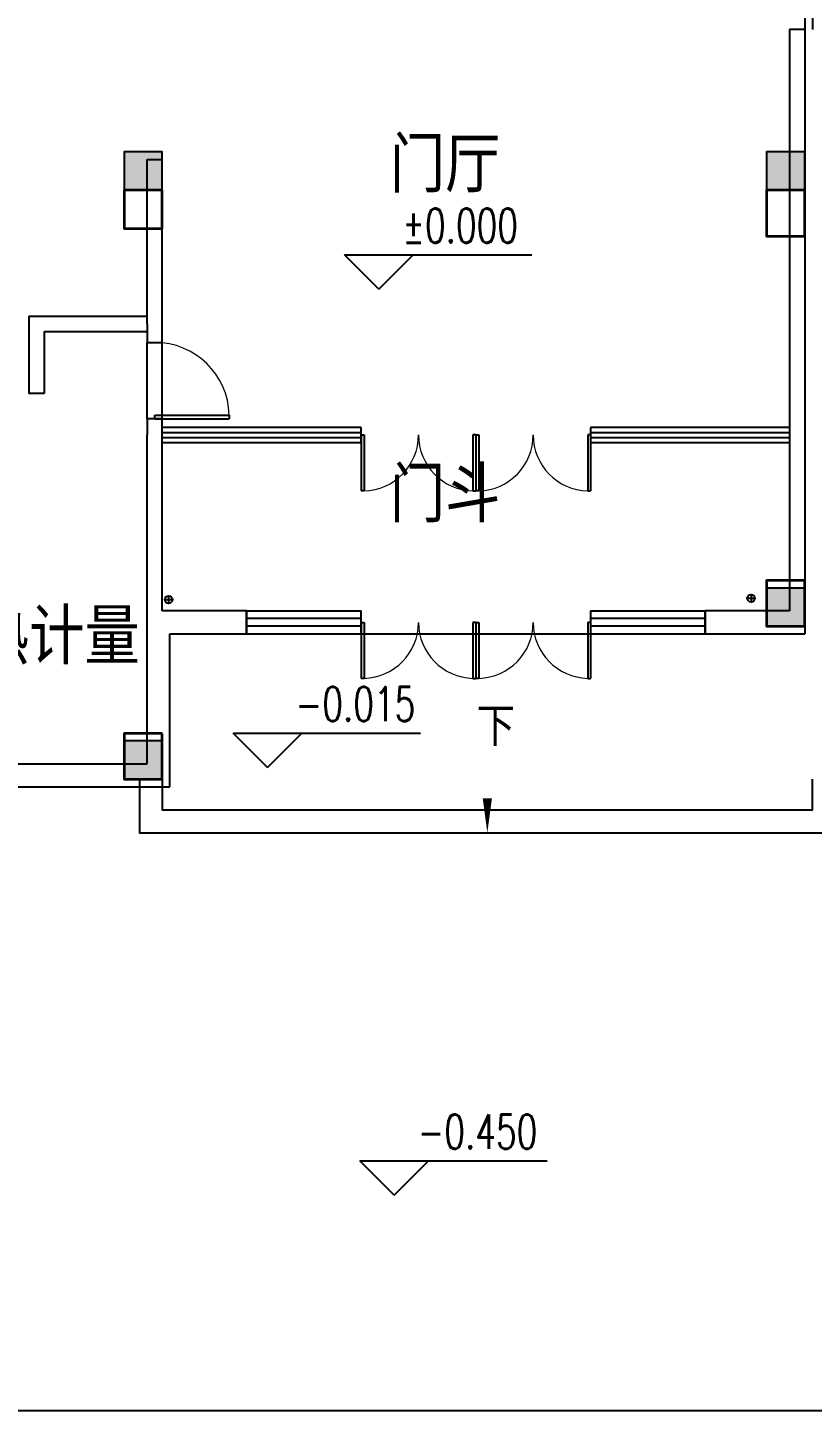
# Model space of a CAD drawing. Extents: x 0 to 302064749, y -59725395 to 1524223.
# Drawn here: x 212577123 to 213603226, y -2563307 to -755807 of the extents above; entities that cross this region are included whole.
import ezdxf

# ---------------------------------------------------------------- set-up
doc = ezdxf.new("R2010")
doc.units = 0
doc.header["$LTSCALE"] = 1000
for name, color, linetype in [('0-底图', 7, 'Continuous'), ('COLU', 7, 'Continuous'), ('COLU_HATCH', 251, 'Continuous'), ('CURTWALL', 4, 'Continuous'), ('DIM_ELEV', 3, 'Continuous'), ('DIM_SYMB', 3, 'Continuous'), ('DOOR_FIRE', 4, 'Continuous'), ('PUB_TEXT', 7, 'Continuous'), ('STAIR', 2, 'Continuous'), ('TEXT', 7, 'Continuous'), ('WALL', 2, 'Continuous'), ('WINDOW', 4, 'Continuous'), ('排水', 153, 'Continuous'), ('看线', 30, 'Continuous'), ('道路-DX', 4, 'Continuous')]:
    doc.layers.add(name, color=color, linetype=linetype)
doc.layers.add('砼柱', color=2, linetype='Continuous', lineweight=35)
doc.styles.add('_TCH_DIM', font='SIMPLEX', dxfattribs={"width": 0.8, "height": 5, "bigfont": 'HZTXT'})
doc.styles.get("Standard").update_dxf_attribs({"font": 'geniso.shx', "bigfont": 'hztxt.shx'})

# ---------------------------------------------------------------- blocks, each defined once
blk = doc.blocks.new('ng')
at = {"layer": '排水'}
for p, q in [((346041, 781408), (346041, 781308)), ((345991, 781358), (346091, 781358))]:
    blk.add_line(p, q, dxfattribs=at)
blk.add_circle((346041, 781358), 50, dxfattribs=at)
blk = doc.blocks.new('1111')
at = {"layer": 'COLU_HATCH'}
h = blk.add_hatch(color=256, dxfattribs=at)
h.dxf.hatch_style = 1
h.paths.add_polyline_path([(1144592, 1109891), (1144592, 1110391), (1144092, 1110391), (1144092, 1109891)])
h = blk.add_hatch(color=256, dxfattribs=at)
h.dxf.hatch_style = 1
h.paths.add_polyline_path([(1152992, 1109891), (1152992, 1110391), (1152492, 1110391), (1152492, 1109891)])
h = blk.add_hatch(color=256, dxfattribs=at)
h.dxf.hatch_style = 1
h.paths.add_polyline_path([(1152992, 1104191), (1152992, 1104691), (1152492, 1104691), (1152492, 1104191)])
h = blk.add_hatch(color=256, dxfattribs=at)
h.dxf.hatch_style = 1
h.paths.add_polyline_path([(1144592, 1102191), (1144592, 1102691), (1144092, 1102691), (1144092, 1102191)])
at = {"layer": 'COLU'}
for points in [[(1144592, 1109891), (1144592, 1110391), (1144092, 1110391), (1144092, 1109891)], [(1152992, 1109891), (1152992, 1110391), (1152492, 1110391), (1152492, 1109891)], [(1152992, 1104191), (1152992, 1104691), (1152492, 1104691), (1152492, 1104191)], [(1144592, 1102191), (1144592, 1102691), (1144092, 1102691), (1144092, 1102191)]]:
    blk.add_lwpolyline(points, close=True, dxfattribs=at)
blk = doc.blocks.new('rtyu')
at = {"layer": '砼柱', "lineweight": 35}
for points in [[(2866708, 725540), (2866208, 725540), (2866208, 725040), (2866708, 725040)], [(2875108, 725540), (2874608, 725540), (2874608, 724940), (2875108, 724940)], [(2875108, 720440), (2874608, 720440), (2874608, 719840), (2875108, 719840)], [(2866708, 718440), (2866208, 718440), (2866208, 717840), (2866708, 717840)], [(2866708, 718440), (2866208, 718440), (2866208, 717840), (2866708, 717840)]]:
    blk.add_lwpolyline(points, close=True, dxfattribs=at)
blk = doc.blocks.new('A$C6D717843')
at = {"layer": 'TEXT'}
blk.add_blockref('rtyu', (-2821208, -641940), dxfattribs=at)
blk = doc.blocks.new('$DorLib2D$00000002')
for p, q in [((-0.5, 0), (-0.5, 0.4875)), ((-0.475, 0.4875), (-0.5, 0.4875)), ((-0.475, 0), (-0.475, 0.4875)), ((0.475, 0), (0.475, 0.4875)), ((0.475, 0.4875), (0.5, 0.4875)), ((0.5, 0), (0.5, 0.4875)), ((-0.5, 0), (-0.475, 0)), ((0.5, 0), (0.475, 0))]:
    blk.add_line(p, q)
at = {"lineweight": 13}
for centre, start, end in [((-0.4875, 0), 0, 88.53072), ((0.4875, 0), 91.46928, 180)]:
    blk.add_arc(centre, 0.4875, start, end, dxfattribs=at)
blk = doc.blocks.new('$WINLIB2D$00000001')
at = {"color": 0}
for points in [[(-0.5, 0.5), (-0.5, -0.5)], [(-0.5, 0.5), (0.5, 0.5)], [(0.5, -0.5), (0.5, 0.5)], [(0.5, 0.167), (-0.5, 0.167)], [(0.5, -0.167), (-0.5, -0.167)], [(-0.5, -0.5), (0.5, -0.5)]]:
    blk.add_lwpolyline(points, dxfattribs=at)
blk = doc.blocks.new('$DorLib2D$00000001')
for p, q in [((0.45, 0.975), (0.5, 0.975)), ((0.45, 0), (0.45, 0.975)), ((0.5, 0), (0.5, 0.975)), ((0.5, 0), (0.45, 0))]:
    blk.add_line(p, q)
at = {"lineweight": 13}
blk.add_arc((0.475, 0), 0.975, 91.4693, 180, dxfattribs=at)
blk = doc.blocks.new('gfhjghj')
at = {"layer": 'CURTWALL'}
for p, q in [((1111832.7, 18450.1), (1109232.7, 18450.1)), ((1111832.7, 18250.1), (1111832.7, 18450.1)), ((1117432.7, 18450.1), (1114832.7, 18450.1)), ((1114832.7, 18450.1), (1114832.7, 18250.1)), ((1109232.7, 18383.4), (1111832.7, 18383.4)), ((1109232.7, 18316.7), (1111832.7, 18316.7)), ((1114832.7, 18383.4), (1117432.7, 18383.4)), ((1114832.7, 18316.7), (1117432.7, 18316.7)), ((1109232.7, 18250.1), (1111832.7, 18250.1)), ((1114832.7, 18250.1), (1117432.7, 18250.1))]:
    blk.add_line(p, q, dxfattribs=at)
at = {"layer": 'DIM_ELEV'}
for p, q in [((1112064.2, 20255.5), (1111614.2, 20705.5)), ((1111614.2, 20705.5), (1114065.2, 20705.5)), ((1112064.2, 20255.5), (1112514.2, 20705.5)), ((1110608.6, 14003.2), (1110158.6, 14453.2)), ((1110158.6, 14453.2), (1112609.6, 14453.2)), ((1110608.6, 14003.2), (1111058.6, 14453.2)), ((1112264.6, 8412.2), (1111814.6, 8862.2)), ((1111814.6, 8862.2), (1114265.6, 8862.2)), ((1112264.6, 8412.2), (1112714.6, 8862.2))]:
    blk.add_line(p, q, dxfattribs=at)
at = {"layer": 'DIM_SYMB'}
blk.add_lwpolyline([(1113482.7, 14127.7, 0, 0, 0), (1113482.7, 13150.1, 0, 120, 0), (1113482.7, 13600.1, 0, 0, 0)], format="xyseb", dxfattribs=at)
at = {"layer": 'DOOR_FIRE'}
for p, q in [((1109032.7, 18561.3), (1109032.7, 19561.3)), ((1109232.7, 18561.3), (1109232.7, 19561.3))]:
    blk.add_line(p, q, dxfattribs=at)
at = {"layer": 'STAIR'}
for points in [[(1108932.7, 13850.1), (1108932.7, 13150.1), (1118032.7, 13150.1), (1118032.7, 13850.1)], [(1109232.7, 13850.1), (1109232.7, 13450.1), (1117732.7, 13450.1), (1117732.7, 13850.1)]]:
    blk.add_lwpolyline(points, dxfattribs=at)
at = {"layer": 'WALL'}
for p, q in [((1117432.7, 23650.1), (1117432.7, 18350.1)), ((1117632.7, 23650.1), (1117432.7, 23650.1)), ((1117632.7, 23650.1), (1117632.7, 18350.1)), ((1109032.7, 19801.8), (1109032.7, 21950.1)), ((1109032.7, 21950.1), (1109232.7, 21950.1)), ((1109232.7, 19801.8), (1109232.7, 21950.1)), ((1107485.7, 19901.8), (1109032.7, 19901.8)), ((1107485.7, 19901.8), (1107485.7, 18890.9)), ((1107685.7, 19701.8), (1109032.7, 19701.8)), ((1107685.7, 19701.8), (1107685.7, 18890.9)), ((1109032.7, 19801.8), (1109032.7, 19561.3)), ((1109232.7, 19561.3), (1109232.7, 19801.8)), ((1109032.7, 19561.3), (1109232.7, 19561.3)), ((1107685.7, 18890.9), (1107485.7, 18890.9)), ((1109232.7, 18561.3), (1109032.7, 18561.3)), ((1109032.7, 18561.3), (1109032.7, 18350.1)), ((1109232.7, 18350.1), (1109232.7, 18561.3)), ((1109032.7, 15950.1), (1109032.7, 18350.1)), ((1109232.7, 16050.1), (1109232.7, 18350.1)), ((1117432.7, 18350.1), (1117432.7, 16050.1)), ((1117632.7, 18350.1), (1117632.7, 15750.1)), ((1109032.7, 14050.1), (1109032.7, 15950.1)), ((1110332.7, 16050.1), (1109232.7, 16050.1)), ((1110332.7, 15750.1), (1110332.7, 16050.1)), ((1117432.7, 16050.1), (1116332.7, 16050.1)), ((1116332.7, 16050.1), (1116332.7, 15750.1)), ((1109332.7, 15750.1), (1110332.7, 15750.1)), ((1109332.7, 13750.1), (1109332.7, 15750.1)), ((1116332.7, 15750.1), (1117632.7, 15750.1)), ((1105982.7, 14050.1), (1109032.7, 14050.1)), ((1105882.7, 13750.1), (1109332.7, 13750.1))]:
    blk.add_line(p, q, dxfattribs=at)
at = {"layer": 'WINDOW'}
for p, q in [((1111832.7, 15750.1), (1113332.7, 15750.1)), ((1113332.7, 15750.1), (1114832.7, 15750.1))]:
    blk.add_line(p, q, dxfattribs=at)
at = {"layer": '看线', "linetype": 'Continuous'}
for p, q in [((1117632.7, 26250.1), (1117632.7, 23650.1)), ((1117732.7, 26250.1), (1117732.7, 23650.1))]:
    blk.add_line(p, q, dxfattribs=at)
at = {"layer": '道路-DX', "ltscale": 5}
blk.add_line((1060432.7, 5600.1), (1142132.7, 5600.1), dxfattribs=at)
for name, p in [('A$C6D717843', (1063732.7, -62049.9)), ('1111', (-35359.3, -1088341))]:
    blk.add_blockref(name, p)
at = {"layer": 'DOOR_FIRE', "xscale": 1000, "yscale": 1000, "zscale": 200, "rotation": 270}
blk.add_blockref('$DorLib2D$00000001', (1109132.7, 19061.3), dxfattribs=at)
at = {"layer": 'WINDOW', "xscale": 1500}
for name, p, yscale, zscale, rotation in [('$DorLib2D$00000002', (1112582.7, 18350.1), 1500, 200, 180.0000000163768), ('$DorLib2D$00000002', (1114082.7, 18350.1), 1500, 200, 180.0000000163768), ('$WINLIB2D$00000001', (1111082.7, 15900.1), 300, 300, 1.637669985135529e-08), ('$WINLIB2D$00000001', (1115582.7, 15900.1), 300, 300, 1.637669985135529e-08), ('$DorLib2D$00000002', (1112582.7, 15900.1), 1500, 300, 180.0000000163768), ('$DorLib2D$00000002', (1114082.7, 15900.1), 1500, 300, 180.0000000163768)]:
    blk.add_blockref(name, p, dxfattribs=dict(at, yscale=yscale, zscale=zscale, rotation=rotation))
at = {"layer": '排水'}
for p in [(763273.5, -765159.8), (770890.3, -765141.4)]:
    blk.add_blockref('ng', p, dxfattribs=at)
at = {"layer": 'PUB_TEXT'}
for s, p in [('门厅', (1112206.7, 21520.1)), ('门斗', (1112206.7, 17206.7)), ('热计量', (1106767.5, 15351.4))]:
    blk.add_text(s, height=723.4, dxfattribs=at).set_placement(p)
at = {"layer": 'PUB_TEXT', "style": '_TCH_DIM', "width": 0.705882}
for s, p in [('%%P0.000', (1112370.2, 20863)), ('-0.015', (1110974.6, 14610.7)), ('-0.450', (1112570.6, 9019.7))]:
    blk.add_text(s, height=446.25, dxfattribs=at).set_placement(p)
at = {"layer": 'PUB_TEXT', "style": '_TCH_DIM'}
blk.add_text('下', height=506.4, dxfattribs=at).set_placement((1113340.3, 14285.2))
blk = doc.blocks.new('1#教学楼-电提建筑结构')
at = {"layer": '0-底图'}
blk.add_blockref('gfhjghj', (997396.8, -30782), dxfattribs=at)

msp = doc.modelspace()

# ---------------------------------------------------------------- block references
at = {"xscale": 100, "yscale": 100, "zscale": 100}
msp.add_blockref('1#教学楼-电提建筑结构', (2090275, -45113), dxfattribs=at)

doc.saveas('drawing.dxf')
